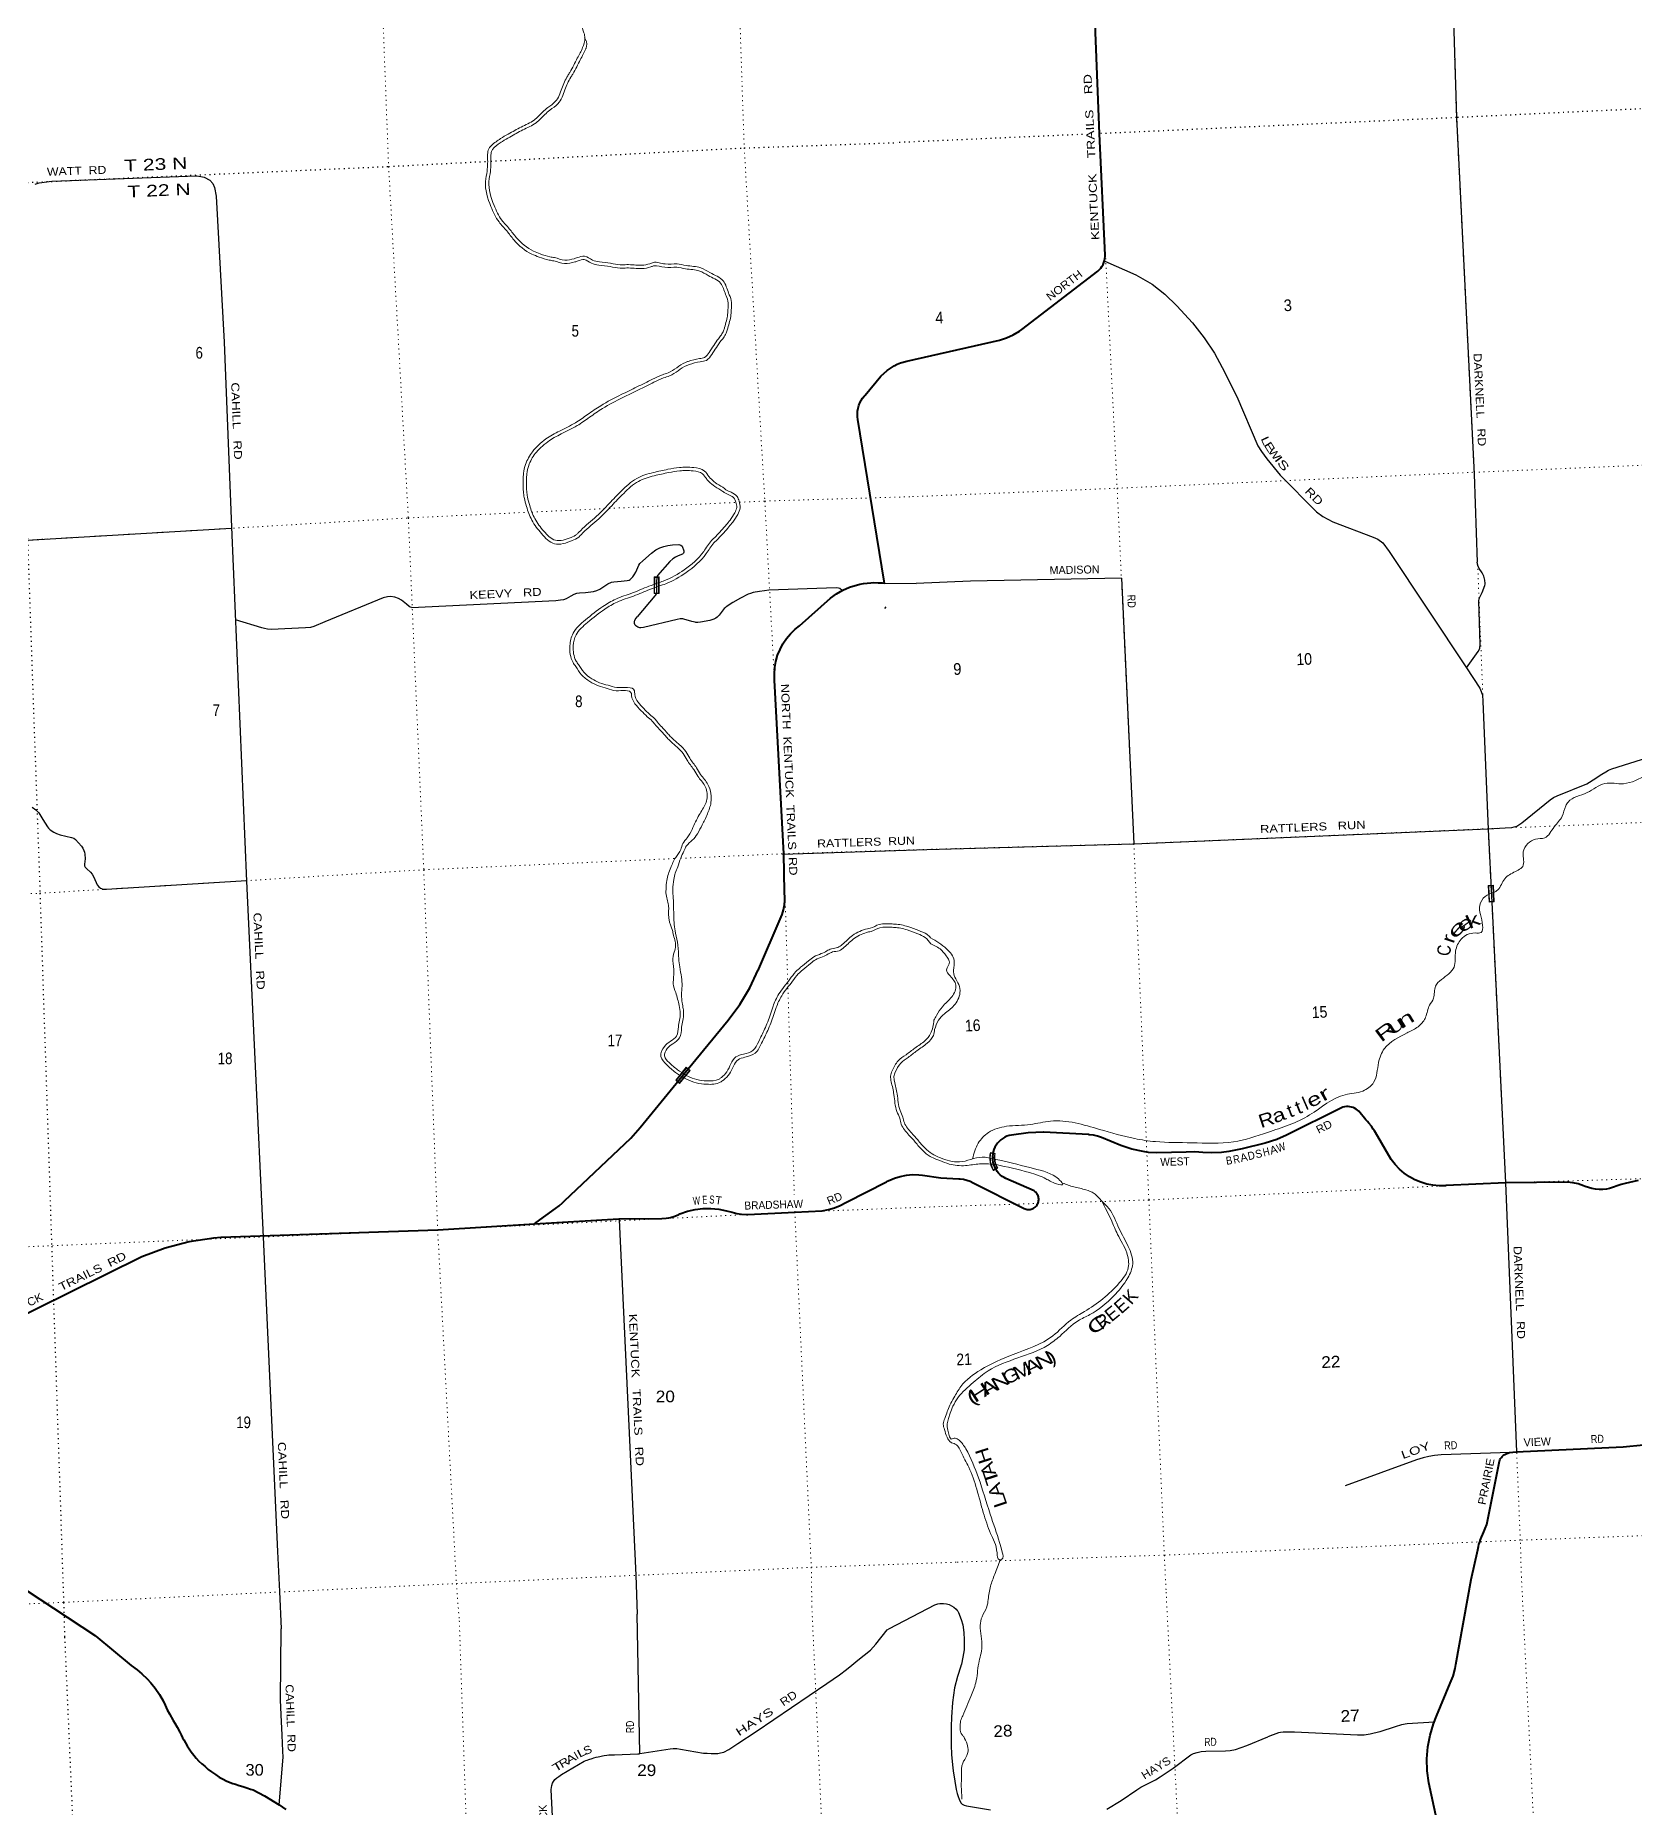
# Model space of a CAD drawing. Header units: feet. Extents: x 745759 to 1002271, y -170898 to 32007.
# Drawn here: x 920154 to 944145, y -29678 to -3100 of the extents above; entities that cross this region are included whole.
import ezdxf
from ezdxf.enums import TextEntityAlignment as Align

# ---------------------------------------------------------------- set-up
doc = ezdxf.new("R2010")
doc.units = ezdxf.units.FT
doc.header["$LTSCALE"] = 48
doc.linetypes.add('DOTTED', pattern=[1.5, 0.3, -1.2])
for name, color, linetype, lineweight in [('26', 7, 'Continuous', 40), ('29', 7, 'Continuous', 25), ('31', 7, 'Continuous', 13), ('39', 7, 'Continuous', 13), ('6', 7, 'DOTTED', 25), ('61', 7, 'Continuous', 13), ('7', 7, 'DOTTED', 13)]:
    doc.layers.add(name, color=color, linetype=linetype, lineweight=lineweight)
for name, color, linetype in [('27', 7, 'Continuous'), ('30', 7, 'Continuous'), ('41', 7, 'Continuous')]:
    doc.layers.add(name, color=color, linetype=linetype)

msp = doc.modelspace()

# ---------------------------------------------------------------- linework, layer by layer
at = {"layer": '26'}
msp.add_line((923808.96, -29636.17), (923908.87, -29706.64), dxfattribs=at)
for points in [[(933228.91, -7983.89), (934617.99, -7671.6), (934721.68, -7637.37), (934821.21, -7592.5), (934915.52, -7537.47), (934952.35, -7512.16), (936090.56, -6635.33), (936114.24, -6614), (936135.57, -6590.32), (936154.3, -6564.54), (936170.23, -6536.95), (936183.19, -6507.84), (936193.04, -6477.53), (936199.67, -6446.36), (936203, -6414.67), (936203.37, -6393.52), (936116.66, -4574.09), (935906.32, 759.62)], [(929946.22, -18600.91), (930547.51, -17867.72), (930723.47, -17633.32), (930873.97, -17381.81), (930997.35, -17115.94), (931004.89, -17096.99), (931328.11, -16352.2), (931356.34, -16284.35), (931377.33, -16213.92), (931390.84, -16141.69), (931396.73, -16068.44), (931394.92, -15994.97), (931394.31, -15987.52), (931393.11, -15945.22), (931380.97, -15373.1), (931243.38, -12772.35), (931239.94, -12677.29), (931246.46, -12582.4), (931262.87, -12488.7), (931288.98, -12397.24), (931324.5, -12309), (931369.05, -12224.96), (931422.15, -12146.04), (931483.2, -12073.1), (931551.54, -12006.94), (931618.57, -11953.87), (932082.05, -11541.76), (932171.07, -11476.96), (932266.37, -11421.82), (932366.91, -11376.94), (932414.78, -11359.89), (932471.6, -11342.82), (932523.54, -11329.37), (932579.27, -11319.83), (932688.77, -11308.22), (932733.95, -11305.98), (932798.87, -11308.12), (932838.54, -11310.91), (932864.22, -11312.4), (932889.93, -11313.9), (932885.18, -11284.48), (932493.52, -8861.44), (932487.2, -8819.5), (932485.29, -8777.14), (932487.83, -8734.81), (932494.77, -8692.97), (932506.05, -8652.09), (932521.54, -8612.61), (932541.08, -8574.97), (932564.44, -8539.57), (932591.37, -8506.81), (932600.01, -8497.65), (932835.45, -8208.84), (932930.71, -8124.39), (933039.43, -8054.32), (933082.62, -8031.68), (933134.04, -8011.1), (933228.91, -7983.89)], [(927643.06, -20925.28), (927668.96, -20906.12), (927955.81, -20693.86), (928011.84, -20653.99), (928063.4, -20608.48), (928091.48, -20579.19), (929085.66, -19640.21), (929226.06, -19479.05), (929946.22, -18600.91)], [(944199.03, -20273.76), (944003.55, -20318.42), (943945.14, -20334.81), (943769.31, -20391.99), (943721.41, -20402.69), (943666.78, -20409.31), (943611.75, -20410.19), (943556.93, -20405.32), (943502.92, -20394.74), (943404.52, -20363.72), (943377.57, -20352.41), (943299.74, -20326.07), (943219.58, -20308.02), (943137.97, -20298.44), (942208.83, -20308.88), (941318.38, -20350.86), (941307.48, -20351.73), (941213.07, -20353.78), (941118.97, -20345.94), (941026.2, -20328.32), (940935.79, -20301.09), (940848.71, -20264.56), (940765.94, -20219.13), (940688.36, -20165.3), (940616.83, -20103.65), (940552.15, -20034.86), (940495, -19959.69), (940255.89, -19555.25), (940240.92, -19529.93), (940225.08, -19505.25), (940195.74, -19459.52), (940157.55, -19411.81), (940137.08, -19387.12), (940115.42, -19361.81), (940007.79, -19236.03), (940006.54, -19234.79), (939987.44, -19217.87), (939966.68, -19203.04), (939944.48, -19190.46), (939921.08, -19180.27), (939896.75, -19172.58), (939871.75, -19167.48), (939846.35, -19165.02), (939820.84, -19165.22), (939795.48, -19168.1), (939770.56, -19173.6), (939746.36, -19181.69), (938924.96, -19592.41), (938776.08, -19657.34), (938604.95, -19712.47), (938258.7, -19800.84), (938060.12, -19839.78), (937949.05, -19853.37), (937798.93, -19857.93), (937667.44, -19852.33), (937548.52, -19845.18), (937418.98, -19850.43), (936976.5, -19861.32), (936852.24, -19852.6), (936771.56, -19839.85), (936604.73, -19803.52), (936438.4, -19748.81), (936145.14, -19629.74), (936086.36, -19609.04), (936025.74, -19594.6), (935963.95, -19586.57), (935951.92, -19585.77), (935281.3, -19551.39), (935275.34, -19551.32), (935047.29, -19561.22), (934798.59, -19591.5), (934763.51, -19599.17), (934729.42, -19610.46), (934696.7, -19625.26), (934665.7, -19643.39), (934636.77, -19664.66), (934610.23, -19688.85), (934586.35, -19715.67), (934565.41, -19744.85), (934547.64, -19776.05), (934533.22, -19808.94), (934522.32, -19843.16), (934512.82, -19912.14), (934514.64, -19967.74), (934518.28, -19999.65), (934528.3, -20038.84), (934541.05, -20070.74), (934558.94, -20105.04)], [(927643.06, -20925.28), (928906.39, -20848.61), (929552.19, -20844.86), (929617.79, -20839.39), (929682.47, -20827.09), (929745.5, -20808.09), (929806.2, -20782.61), (929822.33, -20774.54), (929934.91, -20736.01), (930050.9, -20709.45), (930169.02, -20695.17), (930288, -20693.31), (930406.52, -20703.9), (930523.28, -20726.82), (930604.8, -20750.57), (930675.26, -20768.71), (930747.23, -20779.38), (930819.92, -20782.47), (930843.33, -20781.84), (931545.99, -20748.4), (931956.79, -20726.96), (932050.04, -20710.71), (932141.08, -20684.79), (932228.92, -20649.51), (932312.58, -20605.23), (932321.85, -20599.61), (932921.86, -20292.38), (932933.62, -20284.53), (932971.86, -20268.24), (933040.37, -20239.08), (933129.15, -20211.83), (933220.31, -20194.02), (933312.82, -20185.82), (933405.68, -20187.35), (933459.91, -20192.76), (933735.21, -20233.89)], [(933735.21, -20233.89), (934005.68, -20248.62), (934025.4, -20249.59), (934077.03, -20255.9), (934127.71, -20267.56), (934176.9, -20284.47), (934224.05, -20306.42), (934977.51, -20688.07), (934986.61, -20693.02), (935001.13, -20699.35), (935016.22, -20704.14), (935031.74, -20707.32), (935047.5, -20708.86), (935063.33, -20708.74), (935079.07, -20706.97), (935094.53, -20703.57), (935109.56, -20698.57), (935123.98, -20692.02), (935137.63, -20684), (935150.38, -20674.6), (935162.07, -20663.92), (935172.58, -20652.08), (935181.79, -20639.2), (935189.61, -20625.43), (935195.95, -20610.91), (935200.73, -20595.82), (935203.91, -20580.3), (935205.45, -20564.54), (935205.34, -20548.71), (935203.57, -20532.97), (935200.16, -20517.51), (935195.16, -20502.48), (935188.61, -20488.06), (935180.6, -20474.41), (935171.2, -20461.66), (935160.52, -20449.97), (935148.67, -20439.46), (935135.79, -20430.25), (934711.78, -20242.15), (934688.64, -20230.51), (934658.14, -20211.56), (934629.79, -20189.52), (934603.9, -20164.64), (934580.74, -20137.19), (934576.41, -20130.8), (934558.94, -20105.04)], [(917643.34, -24013.42), (917643.09, -24010.93), (918140.44, -23299.34), (918241.73, -23199.88), (918352.86, -23111.54), (918472.62, -23035.31), (918526.75, -23006.31), (921751.25, -21414.16), (922100.16, -21283.49), (922460.82, -21190), (922829.28, -21134.73), (922936.12, -21126), (926189.17, -21013.52), (927643.06, -20925.28)], [(921060.23, -27108.05), (919802.92, -26276.24), (919525.16, -26082.19), (919189.05, -25797.68), (918884.52, -25479.6), (917833.14, -24251.3), (917816.42, -24225.65), (917721.55, -24098.24), (917643.34, -24013.42)], [(941691.02, -26257.47), (941791.25, -25812.18), (941802.53, -25762.18), (941808.86, -25734.08), (941826.32, -25682.52), (941829.68, -25674.86), (941840.53, -25650.1), (941850.55, -25624.86), (941868.79, -25578.89), (941884.14, -25544.3), (941895.22, -25519.35), (941904.37, -25494.3), (941925.98, -25435.15), (941945.59, -25359.04), (942112.42, -24509.24), (942125.37, -24462.3), (942135.12, -24444.59), (942146.66, -24428), (942159.88, -24412.7), (942174.62, -24398.87), (942190.73, -24386.66), (942208.02, -24376.2), (942226.32, -24367.6), (942245.41, -24360.96), (942265.09, -24356.36), (942269.92, -24355.56), (942366.67, -24344.45), (943973.54, -24269.69), (944280.19, -24239.91)], [(941380.06, -30787.7), (941056.85, -29307.34), (941034.04, -29128.96), (941029.99, -28949.18), (941044.76, -28769.96), (941078.18, -28593.26), (941129.89, -28421.03), (941175.17, -28307.54), (941380.34, -27812.22), (941421.85, -27705.52), (941451.99, -27595.07), (941463.56, -27533.3), (941691.02, -26257.47)], [(921060.23, -27108.05), (921589.16, -27545.39), (921680.54, -27613.85), (921750.33, -27671.74), (921829.31, -27746.17), (921884.41, -27806.81), (921948.69, -27886.76), (922013.89, -27981.4), (922068.54, -28077.43), (922100.68, -28141.75), (922130.98, -28210.66), (922166.8, -28274.07), (922220.98, -28371.47), (922246.24, -28415.11), (922278.38, -28473.92), (922318.79, -28548.35), (922339.91, -28586.94), (922362.87, -28630.13), (922381.23, -28662.29), (922404.19, -28710.08), (922429.9, -28751.43), (922460.67, -28798.75), (922490.98, -28842.86), (922529.55, -28891.56), (922568.12, -28937.5), (922606.69, -28981.61), (922651.69, -29021.12), (922693.93, -29059.72), (922745.36, -29105.66), (922796.78, -29142.42), (922854.18, -29184.23), (922909.28, -29220.07), (922971.73, -29251.31), (923017.65, -29275.2), (923075.5, -29301.85), (923115, -29316.11), (923157.7, -29328.97), (923208.67, -29345.51), (923265.61, -29363.89), (923324.38, -29383.65), (923380.86, -29401.56), (923420.8, -29414.89), (923589.32, -29502.64), (923808.96, -29636.17)]]:
    msp.add_lwpolyline(points, dxfattribs=at)
at = {"layer": '29'}
for p, q in [((940463.64, -10839.98), (941622.6, -12583.58)), ((929672.8, -10992.54), (929488.38, -11199.25)), ((932889.78, -11313.89), (933365.35, -11320.53)), ((936445.9, -11237.89), (936632.43, -15225.08)), ((925794.55, -11677.82), (927961.84, -11572.68)), ((929447.7, -11504.8), (929182.82, -11820.63)), ((932899.12, -11696.23), (932917.86, -11671.13)), ((931362.98, -15377.64), (933527.52, -15308.16)), ((933527.52, -15308.16), (936632.43, -15225.08)), ((921221.12, -15904.02), (923319.04, -15775.77)), ((929221.62, -28868.72), (929182.83, -26775.94)), ((938697.52, -28594.46), (938691.41, -28596.88))]:
    msp.add_line(p, q, dxfattribs=at)
for points in [[(941204.23, 4500.25), (941312.65, 991.22), (941312.03, 838.18), (941317.01, 702.18), (941472.23, -4332.7), (941737.54, -9680.05), (941783.77, -11001.39)], [(920148.55, -5331.4), (920208.57, -5309.28), (920398.07, -5284), (922571, -5208.16), (922637.33, -5214.47), (922687.86, -5227.11), (922773.13, -5271.36), (922814.19, -5318.75), (922842.61, -5378.79), (922868.25, -5511.26)], [(922868.25, -5511.26), (922986.43, -7699.01), (923095.01, -10473.58)], [(936196.61, -6487.69), (936660.39, -6692.03), (936905.97, -6832.44), (937098.93, -6981.63), (937278.73, -7157.13), (937511.16, -7411.62), (937686.57, -7635.39), (937844.45, -7867.95), (937958.47, -8078.56), (938177.74, -8517.33), (938493.49, -9254.47), (938546.12, -9342.22), (938629.44, -9451.92), (938826.78, -9693.25), (939370.57, -10246.1), (939467.06, -10316.3), (939616.15, -10395.28), (940221.34, -10623.45), (940291.52, -10654.16), (940370.44, -10711.2), (940463.64, -10839.98)], [(902208.73, -11291.29), (903928.28, -11228.94), (909289.47, -11014.05), (914634.27, -10860.08), (920036.44, -10670.25), (923095.61, -10491.42)], [(923095.01, -10473.58), (923321.51, -15782.61), (923568.98, -21121.29), (923784.84, -25840.02), (923813.75, -26435.85), (923841.64, -26995.43)], [(927961.84, -11572.68), (928033.31, -11567.56), (928082.28, -11558.07), (928123.33, -11543.86), (928189.66, -11504.35), (928235.45, -11482.24), (928278.1, -11466.43), (928314.41, -11460.12), (928404.43, -11456.95), (928527.6, -11438), (928574.97, -11425.36), (928622.35, -11403.24), (928742.37, -11327.4), (928797.63, -11302.12), (928833.96, -11292.64), (928941.34, -11283.16), (929032.94, -11276.84), (929062.93, -11268.94), (929077.15, -11257.88), (929115.05, -11219.96), (929135.58, -11189.94), (929159.27, -11150.44), (929206.64, -11043), (929224.01, -11022.46), (929266.65, -10979.8), (929396.14, -10862.89), (929459.31, -10817.07), (929519.32, -10783.89), (929582.48, -10763.35), (929639.33, -10749.13), (929713.55, -10739.65), (929806.72, -10736.49), (929836.73, -10742.81), (929857.26, -10758.61), (929879.37, -10828.13), (929880.94, -10851.82), (929877.78, -10864.46), (929860.42, -10878.69), (929797.25, -10903.96), (929754.61, -10926.08), (929718.29, -10951.36), (929672.8, -10992.54)], [(941622.6, -12583.58), (941798.99, -12341.25), (941825.31, -12292.99), (941829.69, -12231.56), (941807.77, -11577.79), (941813.25, -11548.17), (941818.73, -11533.91), (941856, -11454.93), (941899.86, -11349.63), (941905.34, -11329.88), (941905.34, -11317.81), (941899.86, -11270.65), (941882.32, -11209.22), (941860.39, -11160.95), (941812.15, -11095.14), (941806.66, -11084.16), (941794.61, -11051.26), (941783.77, -11001.39)], [(932258.17, -11423.29), (932222.05, -11396.91), (932203.09, -11389.01), (932168.35, -11384.27), (931157.69, -11422.19), (931092.16, -11427.73), (931015.57, -11437.99), (930920.03, -11456.95), (930881.34, -11468.8), (930845.02, -11482.23), (930731.32, -11542.27), (930617.62, -11605.47), (930518.93, -11670.25), (930503.14, -11682.89), (930488.13, -11697.11), (930412.33, -11795.06), (930383.91, -11825.87), (930361.79, -11842.46), (930330.22, -11857.47), (930273.36, -11874.06), (930131.23, -11899.34), (930090.97, -11904.09), (930061.05, -11904.39), (930051.49, -11902.51), (930004.12, -11892.24), (929951.21, -11877.22), (929899.11, -11859.85), (929865.94, -11851.94), (929853.31, -11851.16), (929825.67, -11851.16), (929780.66, -11858.26), (929278.49, -11981.5), (929239.02, -11987.03), (929219.28, -11986.24), (929205.85, -11981.5), (929190.06, -11975.18), (929175.06, -11966.49), (929160.06, -11954.64), (929152.15, -11943.58), (929142.69, -11919.88), (929141.11, -11907.24), (929142.68, -11886.7), (929146.64, -11873.28), (929152.95, -11860.64), (929182.82, -11820.63)], [(929488.38, -11199.25), (929480.15, -11211.6), (929477.07, -11220.86), (929471.93, -11306.26), (929472.95, -11441.04), (929471.93, -11462.65), (929464.73, -11479.11), (929447.7, -11504.8)], [(936445.9, -11237.89), (934180.48, -11283.58), (933365.35, -11320.53)], [(925794.55, -11677.82), (925778.26, -11673.41), (925760.9, -11663.93), (925719.84, -11629.17), (925647.19, -11572.29), (925602.98, -11547.01), (925546.13, -11524.89), (925482.96, -11515.41), (925435.58, -11518.57), (925369.26, -11537.53), (924497.57, -11894.61), (924333.33, -11964.12), (924281.22, -11978.35), (924203.84, -11986.24), (923692.19, -12008.36), (923636.92, -12005.21), (923591.12, -11995.73), (923553.23, -11986.24), (923155.28, -11863.01)], [(941622.6, -12583.58), (941823.11, -12889.72), (941845.04, -12940.18), (941862.58, -12997.22), (941867.03, -13086.01)], [(941867.03, -13086.01), (941947.8, -15011.75), (942001.44, -16100.21)], [(942203.8, -14986.94), (942302.22, -14978.29), (942339.49, -14971.71), (942376.77, -14958.54), (942410.75, -14939.9), (942455.71, -14908.08), (942876.71, -14565.84), (942930.42, -14528.55), (942984.15, -14502.22), (943429.27, -14322.32), (943468.73, -14300.38), (943525.75, -14263.09), (943652.92, -14177.53), (943714.32, -14142.43), (943754.88, -14120.49), (943802.03, -14100.74), (944343.62, -13929.62)], [(920106.05, -14675.42), (920159.75, -14713.34), (920203.96, -14760.74), (920267.13, -14861.86), (920333.45, -14969.3), (920349.25, -14991.42), (920376.1, -15015.12), (920428.2, -15048.3), (920472.43, -15070.42), (920526.11, -15089.38), (920693.51, -15127.3), (920729.83, -15141.52), (920753.52, -15162.06), (920845.11, -15260.02), (920864.07, -15290.04), (920879.86, -15323.22), (920889.34, -15351.66), (920895.64, -15380.1), (920900.4, -15451.2), (920895.64, -15487.54), (920889.34, -15530.2), (920892.48, -15553.9), (920900.4, -15574.44), (920924.07, -15598.14), (920980.92, -15651.86), (921004.62, -15678.72), (921031.45, -15724.54), (921081.99, -15838.3), (921105.69, -15868.32), (921132.52, -15888.86), (921170.44, -15903.08), (921221.12, -15904.02)], [(936632.43, -15225.08), (941947.16, -14997.66), (942203.8, -14986.94)], [(942001.44, -16100.21), (942208.83, -20308.88), (942374.18, -24340.93)], [(928910.87, -20864.61), (929160.07, -26193.16), (929182.83, -26775.94)], [(942279.11, -24353.8), (941244.24, -24389.98), (941145.56, -24398.75), (941060.05, -24411.92), (940974.53, -24431.66), (940871.48, -24464.57), (939801.44, -24855.08)], [(929221.62, -28868.72), (929676.96, -28797.24), (929720.19, -28792.01), (929778.15, -28793.91), (929833.26, -28802.47), (930177.24, -28863.32), (930234.25, -28864.27), (930294.12, -28869.03), (930348.28, -28868.07), (930391.99, -28865.22), (930431.9, -28858.57), (930481.31, -28847.16), (930557.8, -28808.65), (930691.78, -28718.32), (930968.29, -28538.62), (932025.88, -27816.97), (932218.95, -27685.9), (932320.38, -27606.54), (932401.16, -27541.59), (932491.89, -27469.99), (932681.85, -27319.78), (932760.04, -27226.77), (932934.14, -27014.18), (932965.49, -26992.41), (933646.76, -26635.75), (933690.65, -26622.45), (933723.1, -26617.19), (933775.63, -26615.64), (933824.17, -26623.33), (933861.06, -26633.67), (933897.94, -26651.38), (933930.4, -26670.57), (933968.02, -26704.55), (933984.4, -26724.34), (933991.09, -26734.51), (934002.75, -26753.95)], [(934002.75, -26753.95), (934044.18, -26857.86), (934065.44, -26940.27), (934082.71, -27053.27), (934089.35, -27160.94), (934088.02, -27312.48), (934068.09, -27422.81), (934045.51, -27526.5), (934037.08, -27553.73), (934035.76, -27558.22)], [(923808.96, -29636.17), (923870.6, -28924.54), (923867.06, -28832.36), (923855.38, -28590.83), (923839.81, -28286.96), (923832.02, -28064.9), (923841.64, -26995.43)], [(934035.76, -27558.22), (933986.11, -27714.07), (933944.07, -27882.3), (933911.93, -28104.95), (933896.17, -28321.11), (933889.99, -28462.74), (933889.99, -28741.67), (933897.41, -28880.21), (933912.86, -29035.45), (933923.99, -29126.37), (933947.47, -29280.38), (933969.73, -29409.02), (933983.33, -29467.16), (933996.79, -29513.36), (934010.18, -29550.48), (934038, -29606.16), (934059.15, -29629.02), (934085.4, -29641.22), (934122.19, -29649.99)], [(941137.82, -28399.5), (940731.08, -28423.08), (940650.56, -28438.75), (940552.13, -28467.85), (940323.97, -28543.94), (940176.33, -28579.75), (940090.21, -28590.94), (939988.43, -28593.18), (939044.46, -28548.42), (938874.45, -28548.42), (938835.31, -28550.66), (938802.87, -28557.37), (938640.69, -28617.77)], [(936229.31, -29700.99), (936444.05, -29571.18), (936677.81, -29412.3), (936739.32, -29374.23), (936958.54, -29262.33), (937026.77, -29219.83), (937222.49, -29087.76), (937486.44, -28886.34), (937530.08, -28866.22), (937580.39, -28850.53), (937644.16, -28839.36), (937714.61, -28832.62), (938009.88, -28828.15), (938079.24, -28821.45), (938157.52, -28805.77), (938327.52, -28747.58), (938640.69, -28617.77)], [(927978.87, -31127.09), (927893.89, -29408.59), (927894.36, -29376.73), (927899.59, -29347.26), (927910.99, -29314.93), (927926.67, -29287.36), (927946.15, -29259.31), (927974.65, -29232.21), (928005.06, -29212.72), (928047.82, -29184.67), (928388.71, -28982.4), (928410.32, -28972.66), (928430.75, -28965.53), (928456.41, -28956.97), (928507.25, -28941.28), (928530.53, -28934.15), (928567.58, -28924.64), (928598.94, -28916.56), (928624.12, -28910.38), (928663.56, -28903.73), (928685.89, -28898.97), (928725.8, -28891.84), (928755.25, -28888.04), (928840.3, -28885.18), (929189.5, -28871.4), (929213.25, -28870.45), (929221.62, -28868.72)], [(934122.19, -29649.99), (934484.52, -29714.42)]]:
    msp.add_lwpolyline(points, dxfattribs=at)
at = {"layer": '31'}
for p, q in [((929511.76, -11221.1), (929510.5, -11471.1)), ((929510.5, -11471.1), (929435.5, -11470.72)), ((942027.61, -15846.34), (942038.77, -16096.09)), ((942038.77, -16096.09), (941962.02, -16099.52))]:
    msp.add_line(p, q, dxfattribs=at)
for points in [[(929435.5, -11470.72), (929436.76, -11220.72), (929511.76, -11221.1)], [(941962.02, -16099.52), (941950.87, -15849.77), (942027.61, -15846.34)]]:
    msp.add_lwpolyline(points, dxfattribs=at)
for points in [[(929443.53, -11462.76), (929444.71, -11228.75), (929503.72, -11229.05), (929502.54, -11463.06)], [(941969.65, -16091.16), (941959.22, -15857.4), (942019.97, -15854.69), (942030.41, -16088.45)]]:
    msp.add_lwpolyline(points, close=True, dxfattribs=at)
at = {"layer": '39'}
for points in [[(928414.67, -3292.69), (928424.81, -3232.87), (928419.65, -3192.7), (928393.75, -3130.94)], [(933877.31, -23763.29), (933853.88, -23841.98), (933831.26, -23921.22), (933831.26, -23969.58), (933841.54, -24018.97), (933869.31, -24117.75), (933892.6, -24153.35)]]:
    msp.add_lwpolyline(points, dxfattribs=at)
for points in [[(919050.29, 5137.37), (919145.5, 5045.31), (919271.22, 4942), (919406.49, 4857.1), (919515.22, 4785.57), (919641.59, 4730.66), (919939.82, 4507.22), (920137.41, 4496.64), (920482.73, 4316.85), (920703.31, 4276.68), (920946.81, 4208.93), (921146, 4141.95), (921516.19, 3936.66), (921639.75, 3909.89), (921718.43, 3904.03), (921872.63, 3862), (922190.08, 3741.9), (922399.77, 3588.54), (922478.71, 3502.07), (922518.7, 3440.7), (922653.87, 3216.72), (922745.95, 3021.76), (922858.6, 2811.26), (923024.86, 2555.9), (923148.42, 2315.47), (923202.54, 2252.48), (923290.04, 2148.11), (923412.49, 2018.51), (923517.73, 1856.17), (923722.76, 1511.19), (923891.53, 1167.21), (923964.99, 989.88), (924045.47, 849.02), (924131.68, 647.85), (924199.35, 532.84), (924413.35, -51.9), (924509.34, -318.98), (924599.05, -431.54), (924641.59, -583.54), (924670.14, -667.4), (924709.89, -720.71), (924993.64, -930.44), (925165.96, -1115.09), (925254.6, -1259.74), (925328.19, -1370.56), (925458.63, -1497.92), (925525.22, -1574.66), (925562.85, -1624), (925691.16, -1747.39), (925815.1, -1858.81), (925898.12, -1947.18), (926084.29, -2123.37), (926220.53, -2242.51), (926572.39, -2440.26), (926747.84, -2522.01), (926890.93, -2594.25), (926927.82, -2621.78), (927073.1, -2704.38), (927252.96, -2800.12), (927321.7, -2810.28), (927430.16, -2801.19), (927683.17, -2777.97), (927735.42, -2774.49), (927831.12, -2741.57), (927877.1, -2730.2), (927961.08, -2709.7), (928161.71, -2756.48), (928289.05, -2845.63), (928331.79, -2933.12), (928383.76, -3062.69), (928398.11, -3142.91), (928363.82, -3282.96), (928283.77, -3442.43), (928230.34, -3546.72), (928171, -3655.22), (928140.18, -3704.46), (928052.93, -3894.37), (927953.85, -4092.67), (927839.62, -4182.55), (927762.99, -4249.2), (927635.53, -4369.69), (927443.19, -4473.85), (927246.88, -4580.14), (927132.03, -4647.87), (927064.89, -4694.1), (926947.66, -4820.34), (926938.04, -4907.29)], [(928414.67, -3292.69), (928411.04, -3300.34), (928328.36, -3465.05), (928274.53, -3570.12), (928214.16, -3680.5), (928184.27, -3728.26), (928098.02, -3915.99), (927993.57, -4125.04), (927871.51, -4221.08), (927796.58, -4286.25), (927665.11, -4410.53), (927467, -4517.82), (927271.49, -4623.67), (927158.94, -4690.05), (927097.78, -4732.16), (926995.54, -4842.26), (926987.95, -4910.88)], [(926938.04, -4907.29), (926930.39, -5135.27), (926906.6, -5291.15), (926987.65, -5665.81), (927108.97, -5898.24), (927225.49, -6032.04), (927331.96, -6166.12), (927601.74, -6380.28), (927709.67, -6423.61), (927861.96, -6469.73), (927930.75, -6481.91), (928092.94, -6521.71), (928247.26, -6497.22), (928295.15, -6481.77), (928387.23, -6463.06), (928495.44, -6516.47), (928606.99, -6545.59), (928776.7, -6567.03), (928924.35, -6591.11), (929024.93, -6588.29), (929250.63, -6596.07), (929386.85, -6572.09), (929428.7, -6556.8), (929596.4, -6578.3), (929775.55, -6577.31), (929907.05, -6599.82), (930119.41, -6634.18), (930248.13, -6701.12), (930432.6, -6816.89), (930507.78, -6984.1), (930516.45, -7006.03), (930547.63, -7111.98), (930545.77, -7188.63), (930538.39, -7283.58), (930493.56, -7478.34), (930476.88, -7529.2), (930444.44, -7592.6), (930401.73, -7648.22), (930260.62, -7855.76), (930194.22, -7928.17), (930116.22, -7946.49), (929946.31, -7989.55), (929904.47, -8004.84), (929645.15, -8161.27), (929559.39, -8189.88), (929412.3, -8256.49), (929178, -8371.91), (928943.7, -8487.33), (928634.32, -8653.24), (928438.75, -8785.71), (928255.03, -8909.79), (928016.93, -9033.38), (927812.92, -9151.98), (927700.82, -9245.83), (927610.96, -9343.09), (927507.62, -9533.45), (927477.18, -9667.34), (927471.81, -9762.23), (927470.12, -9844.92), (927474.86, -9941.54), (927487.48, -10031.89), (927521.47, -10165.99), (927601.76, -10371.35), (927746.31, -10570.88), (927941.91, -10724.63), (928206.31, -10676.9), (928305.47, -10623.73), (928340.71, -10588.47), (928578.25, -10374.19), (928799.54, -10154.32), (928979.49, -9967.86), (929199.89, -9788.33), (929439.07, -9703.01), (929653.18, -9656.69), (929821.53, -9629.79), (929914.07, -9627.2), (930020.85, -9630.25), (930163.09, -9676.65), (930219.45, -9747.64), (930256.86, -9788.92), (930347.59, -9864.98), (930464.41, -9938.3), (930487.05, -9955.81), (930566.64, -9993.89), (930640.66, -10048.25), (930662.2, -10098.04), (930674.59, -10180.34), (930644.68, -10261.8), (930575.22, -10368.57), (930520.77, -10436.61), (930362.72, -10614.4)], [(926987.95, -4910.88), (926980.26, -5139.9), (926957.42, -5289.58), (927035.09, -5648.65), (927150.56, -5869.86), (927263.94, -6000.06), (927367.55, -6130.53), (927627.12, -6336.59), (927726.26, -6376.39), (927873.61, -6421.01), (927941.08, -6432.96), (928095.06, -6470.75), (928235.6, -6448.45), (928282.46, -6433.33), (928394.03, -6410.66), (928513, -6469.38), (928616.48, -6496.39), (928783.86, -6517.54), (928927.7, -6541), (929025.09, -6538.27), (929247.12, -6545.92), (929373.84, -6523.61), (929422.98, -6505.66), (929599.45, -6528.28), (929779.66, -6527.29), (929915.26, -6550.5), (930135.34, -6586.11), (930272.99, -6657.69), (930472, -6782.58), (930553.85, -6964.65), (930563.78, -6989.75), (930597.81, -7105.37), (930595.72, -7191.18), (930587.95, -7291.17), (930541.78, -7491.77), (930523.17, -7548.5), (930486.87, -7619.44), (930442.27, -7677.53), (930299.93, -7886.88), (930220.66, -7973.32), (930128.08, -7995.07), (929961.07, -8037.39), (929926.16, -8050.15), (929666.23, -8206.95), (929577.66, -8236.49), (929433.67, -8301.7), (929200.1, -8416.76), (928966.57, -8531.8), (928660.22, -8696.08), (928466.76, -8827.13), (928280.62, -8952.84), (928041.03, -9077.21), (927841.74, -9193.06), (927735.37, -9282.11), (927651.92, -9372.43), (927554.85, -9551.25), (927526.86, -9674.34), (927521.78, -9764.15), (927520.15, -9844.2), (927524.69, -9936.85), (927536.62, -10022.26), (927569.17, -10150.69), (927646, -10347.19), (927782.7, -10535.89), (927955.14, -10671.43), (928189.65, -10629.1), (928275.33, -10583.16), (928306.26, -10552.21), (928543.86, -10337.87), (928763.93, -10119.22), (928945.59, -9930.98), (929174.98, -9744.13), (929425.33, -9654.83), (929643.94, -9607.53), (929816.87, -9579.9), (929914.08, -9577.18), (930029.49, -9580.48), (930192.9, -9633.78), (930257.59, -9715.27), (930291.61, -9752.8), (930377.08, -9824.46), (930493.06, -9897.25), (930513.43, -9913), (930592.45, -9950.81), (930681.17, -10015.97), (930710.67, -10084.16), (930725.94, -10185.56), (930689.67, -10284.33), (930615.79, -10397.89), (930559, -10468.86), (930398.55, -10649.35)], [(930362.72, -10614.4), (930296.03, -10676.74), (930179.83, -10839.24), (929885.65, -11115.58), (929592.26, -11277), (929508.48, -11307.33)], [(930398.55, -10649.35), (930333.81, -10709.87), (930217.64, -10872.32), (929915.28, -11156.34), (929612.9, -11322.71), (929507.37, -11360.54)], [(929508.48, -11307.33), (929355.09, -11362.26), (929110.28, -11461.85), (928859.2, -11553.56), (928669.04, -11663.71), (928405, -11866.64), (928219.42, -12067.36), (928172.29, -12252.11), (928219.64, -12502.75), (928259.62, -12564.11), (928347.7, -12688.63), (928473.42, -12791.93), (928600.02, -12854.9), (928732.03, -12895.54), (928865.82, -12928.07), (929094.56, -12972.05), (929097.37, -13000.19), (929242.71, -13227.92), (929333.84, -13318.08), (929408.14, -13382.52), (929447.78, -13431.8), (929512.25, -13504.57), (929605.73, -13606.76), (929655.61, -13661.8), (929777.48, -13771.26), (929872.92, -13871.39), (929930.02, -13968.55), (930030.67, -14110.86), (930091.91, -14211.94), (930196.59, -14354.14), (930231.94, -14536.57), (930164.25, -14705.77), (930114.28, -14789.82), (930056.83, -14894.23), (930005.7, -15008.54), (929932.73, -15133.55), (929866.73, -15220.06), (929835.03, -15309.64), (929759.88, -15428.66), (929685.7, -15581.91), (929624.66, -15773.1), (929614.39, -15908.44), (929619.3, -16011.1), (929643.99, -16101.12), (929654.49, -16187.5), (929661.85, -16376.77), (929677.29, -16424.71), (929714.79, -16540.57), (929721.85, -16576.65), (929759.1, -16755), (929737.58, -16848.33), (929717.08, -16977.91), (929734.05, -17150.78), (929726.43, -17237.67), (929726.42, -17260.11)], [(929507.37, -11360.54), (929372.98, -11408.96), (929128.28, -11508.5), (928880.47, -11599.02), (928696.92, -11705.34), (928438.83, -11903.7), (928264.74, -12092), (928223.48, -12253.72), (928266.93, -12483.75), (928300.99, -12536.01), (928384.64, -12654.27), (928500.77, -12749.69), (928618.63, -12808.31), (928745.3, -12847.31), (928876.45, -12879.2), (929140.61, -12929.99), (929145.94, -12983.35), (929281.85, -13196.31), (929367.84, -13281.38), (929444.29, -13347.69), (929485.99, -13399.53), (929549.41, -13471.12), (929642.7, -13573.1), (929690.93, -13626.32), (929812.33, -13735.36), (929913.1, -13841.07), (929972.06, -13941.4), (930072.52, -14083.44), (930133.51, -14184.11), (930243.53, -14333.57), (930288.86, -14469.42)], [(942029.69, -15953.37), (942075.83, -15931.42), (942183.16, -15767.26), (942334.95, -15651.48), (942475.05, -15544.29), (942476.35, -15439.38), (942474.19, -15346.73), (942542.98, -15220.61), (942658.78, -15154.86), (942796.75, -15134.47), (942938.23, -14968.75), (943059.99, -14811.99), (943111.26, -14654.4), (943146.97, -14598.34), (943432.44, -14456.32), (943698.1, -14321.25), (943979.96, -14322.55), (944324.32, -14191.97), (944597.65, -14048.49), (944755.73, -13938.47), (944859.31, -13824.88), (945020.6, -13696.57), (945134.5, -13544.2), (945312.66, -13477.63), (945604.23, -13381.71), (945882.23, -13207.77), (946247.85, -13102.43), (946466.27, -13080.41), (946621.94, -13095.51), (946885.75, -13053.28), (947000.42, -13096.46), (947053.11, -13059.79), (947080.98, -13008.11), (947165.15, -13044.61), (947251.79, -13091.08), (947478.99, -12996.07), (947936.65, -12922.85), (948059.13, -12782.19), (948259.57, -12718.64), (948414.04, -12796.3), (948627.42, -12841.04), (948937.91, -12673.69), (949162.37, -12607.03), (949325.82, -12571.38), (949369.61, -12694.4), (949473.86, -12774.34), (949637.19, -12869.75), (949795.83, -13039.98), (949848.35, -13072.72)], [(929872.67, -17697.73), (929857.66, -17606.89), (929848.27, -17488.23), (929854.68, -17359.05), (929846.85, -17224.21), (929820.34, -17069.75), (929806.87, -16949.19), (929792.41, -16741.87), (929755.71, -16563.61), (929730.26, -16304.3), (929726.64, -16104.85), (929718.92, -15974.04), (929717.04, -15907.58), (929733, -15759.98), (929752.4, -15662.69), (929792.08, -15570.87), (929834.65, -15438.65), (929881.98, -15332.51), (929920.11, -15256.86), (930008.25, -15169.73), (930086.04, -15072.81), (930156.77, -14939.8), (930196.91, -14864.1), (930234.69, -14776.36), (930288.25, -14605.54), (930288.86, -14469.42)], [(934212.22, -19950.43), (934299.42, -19714.63), (934453.23, -19554.4), (934724.8, -19461.4), (935079.82, -19433.17), (935383.52, -19383.07), (936117.79, -19506.98), (936645.33, -19644.31), (936955.4, -19690.7), (937501.69, -19708.22), (938129.08, -19693.82), (938639.99, -19551.63), (939270.36, -19291.11), (939804.14, -18986.58), (940067.4, -18932.27), (940230.6, -18801.86), (940303.82, -18506.16), (940390.99, -18296.53), (940732.55, -18059.21), (940762.04, -18043.76), (940915.01, -17954.14), (941009.82, -17824.81), (941070.05, -17642.62), (941127.87, -17541.2), (941157.97, -17360.38), (941248.02, -17259.5), (941436.9, -17073.48), (941460.34, -16834.48), (941544.76, -16653.21), (941751.97, -16561.12), (941842.18, -16552.99), (941865.68, -16449.09), (941823.67, -16142.5), (941902.41, -16013.91), (942029.69, -15953.37)], [(929881.64, -18736.33), (929920.27, -18754.08), (930066.76, -18808.43), (930224.4, -18830.21), (930428.91, -18800.28), (930478.29, -18766.65), (930566.31, -18675.49), (930697.18, -18462.18), (930796.8, -18425.12), (930952.05, -18362.31), (931048.54, -18214.48), (931139.8, -18024.46), (931228.03, -17798.24), (931266.98, -17680.24), (931350.54, -17502.53), (931511.53, -17286.36), (931598.98, -17175.06), (931665.73, -17114.74), (931783.81, -17018.7), (931856.76, -16964.25), (931964.13, -16916.89), (932047.54, -16876.25), (932113.13, -16846.19), (932211.24, -16827.32), (932288.28, -16774.76), (932441.54, -16641.46), (932652.27, -16546.86), (932692.28, -16537.67), (932823.62, -16483.59), (933008.63, -16476.39), (933040.88, -16477.5), (933231.17, -16514.49), (933389.84, -16572.53), (933504.23, -16630.86), (933588.08, -16723.23)], [(929914.52, -18696.64), (929939.9, -18708.03), (930079.02, -18759.65), (930224.2, -18779.71), (930410.28, -18752.47), (930445.89, -18728.22), (930526.55, -18644.69), (930663.58, -18421.33), (930778.7, -18378.5), (930918.75, -18321.84), (931004.88, -18189.89), (931093.91, -18004.52), (931180.97, -17781.31), (931220.45, -17661.7), (931307.43, -17476.7), (931471.81, -17255.98), (931562.3, -17140.82), (931633.17, -17076.77), (931753.07, -16979.25), (931831.39, -16920.79), (931943.08, -16871.53), (932026.17, -16831.04), (932097.77, -16798.23), (932191.62, -16780.18), (932257.68, -16735.11), (932414.31, -16598.88), (932636.28, -16499.23), (932677.06, -16489.86), (932812.8, -16433.97), (933008.52, -16426.36), (933046.55, -16427.67), (933244.61, -16466.17), (933406.56, -16525.4), (933527.88, -16581.47), (933584.34, -16633.39)], [(933584.34, -16633.39), (933823.79, -16800.47), (933938.33, -16974.72), (933926.79, -17120.42), (933945.47, -17222.41), (934008.99, -17336.47), (934024.48, -17456.74), (933934.58, -17650.36), (933791.19, -17773.83), (933702.96, -17870.59), (933642.75, -18008.42)], [(933588.08, -16723.23), (933741.88, -16814.28), (933842.19, -16940.78), (933866.83, -16996.12), (933823.88, -17115.02), (933876.27, -17205.39), (933962.97, -17342.59), (933900.47, -17518.83), (933760.27, -17668.37), (933671.57, -17799.43), (933634.24, -17869.79)], [(929726.42, -17260.11), (929722.79, -17322.43), (929760.8, -17456.42), (929810.58, -17650.54), (929828.07, -17770.99), (929799.39, -17967.32), (929773.14, -18107.14), (929682.72, -18184.26), (929590.33, -18263.44), (929538.22, -18414.07), (929624.28, -18538.64), (929756.32, -18651.85), (929881.64, -18736.33)], [(929872.32, -17695.88), (929878.6, -17771.01), (929848.72, -17975.55), (929819.02, -18133.72), (929715.21, -18222.26), (929633.15, -18292.59), (929593.75, -18406.48), (929661.74, -18504.89), (929786.93, -18612.23), (929914.52, -18696.64)], [(933634.24, -17869.79), (933583.16, -18070.81), (933497.61, -18178.03), (933349.69, -18286.99), (933215.63, -18387.51), (933097.44, -18479.51), (933007.05, -18629.19), (932983.11, -18708.48), (932993.55, -18792.84), (933033.21, -18985.24), (933078.6, -19237.94), (933119.73, -19339.59), (933144.41, -19429.6), (933259.72, -19591.65), (933353.32, -19697.88), (933465.64, -19825.74), (933578.9, -19915.29), (933664.65, -19953.45), (933721.66, -19975.44)], [(933642.75, -18008.42), (933625.29, -18098.17), (933532.58, -18214.37), (933379.52, -18327.12), (933245.99, -18427.24), (933135.46, -18513.28), (933053.1, -18649.66), (933034.03, -18712.82), (933042.93, -18784.71), (933082.31, -18975.77), (933126.9, -19223.99), (933167.18, -19323.55), (933190.29, -19407.83), (933298.95, -19560.54), (933390.86, -19664.85), (933500.21, -19789.33), (933606.79, -19873.6), (933719.67, -19930.13)], [(933719.67, -19930.13), (934018.2, -19995.59), (934355.15, -19923.81), (934549.59, -19957.07)], [(934566.35, -20036.05), (934452.7, -20024.26), (934319.42, -20024.24), (934107.21, -20050.01), (933860.6, -20026.94), (933721.66, -19975.44)], [(934549.59, -19957.07), (934560.04, -19958.86), (935072.79, -20080.73), (935461.54, -20220.34), (935541.23, -20291.32), (935569.07, -20328.37), (935472.2, -20322.69), (935311.79, -20247.31), (935066.1, -20155.64), (934566.35, -20036.05)], [(935565.22, -20312.51), (935731.96, -20369.35), (935913.1, -20413.55), (936036.35, -20468.43), (936152.37, -20586.16)], [(936152.37, -20586.16), (936296.01, -20869.98), (936388.08, -21081.54), (936525.33, -21357.59), (936549.47, -21580.31), (936414.9, -21810.24), (935892.77, -22239.25), (935689.21, -22367.46), (935418.05, -22603.6), (934822.74, -22882.7), (934336, -23114.52), (934039.18, -23361.9), (933934.13, -23532.02), (933871.42, -23642.06)], [(936152.37, -20586.16), (936257.8, -20692.26), (936410.11, -20989.81), (936549.19, -21261.74), (936615.41, -21524.89), (936542.3, -21733.87), (936327.19, -22007.79), (935973.39, -22285.99), (935796.32, -22376.71), (935521.05, -22611.02), (935337.94, -22746.37), (934447.39, -23129.62), (934223.73, -23303.11), (933994.48, -23531.29), (933919.76, -23659.7), (933877.31, -23763.29)], [(933871.42, -23642.06), (933796.8, -23840.95), (933774.18, -23927.39), (933791.2, -24009.25), (933830.65, -24123.04), (933860.05, -24175.37), (933899.63, -24207.66)], [(933899.63, -24207.66), (933970, -24238.12), (934041.37, -24347.79), (934156.17, -24572.43), (934374.12, -25254.13), (934484.79, -25565.66), (934580.4, -25855.7), (934619.36, -25960.79), (934651.32, -25955.31), (934658.47, -25846.1), (934617.69, -25700.76), (934477.84, -25277.64), (934302.31, -24733.14), (934111.6, -24298.22), (934011.2, -24169.71), (933951.49, -24140.16), (933892.6, -24153.35)], [(934624.5, -25966.1), (934546.61, -26177.83), (934482.37, -26360.2), (934447.7, -26558.13)], [(934067.71, -28300.47), (934186.62, -28011.85), (934261.14, -27808.72), (934305.04, -27514.42), (934353.31, -27268.27), (934329.52, -26947.09), (934355.32, -26816.88), (934426.58, -26670.32), (934447.7, -26558.13)], [(934067.71, -28300.47), (934034.23, -28379.88), (934026.94, -28473.49), (934039.09, -28558.59), (934047.6, -28573.18), (934062.18, -28593.85), (934067.04, -28599.93), (934080.04, -28613.75)], [(934095.12, -28959.66), (934146.46, -28833.81), (934131.11, -28725.77), (934080.04, -28613.75)], [(934095.12, -28959.66), (934065.83, -29010.83), (934046.39, -29190.76), (934046.39, -29429.03), (934048.82, -29463.07), (934054.1, -29550.13)]]:
    msp.add_spline(points, degree=3, dxfattribs=at)
at = {"layer": '6'}
msp.add_line((935861.75, -4585.29), (933091.35, -4707.06), dxfattribs=at)
for points in [[(919448.05, 4825.76), (919621.8, 15.4), (919816.68, -5314.67), (920036.44, -10670.25), (920222.3, -15966.3), (920398.05, -21260.63), (920577.12, -26601.22), (920591.86, -27122.88)], [(964169.71, -3382.97), (962762.55, -3431.61), (957417.04, -3628.19), (952178.99, -3842.06), (946825.25, -4079.33), (941472.23, -4332.7), (936116.66, -4574.09), (936090.64, -4575.23)], [(926986.56, -4985.74), (930787.96, -4787.19), (933091.35, -4707.06)], [(902522.87, -6026.81), (903833.51, -5950.48), (909154.35, -5732.69), (914462.22, -5483.01), (919816.68, -5314.67), (925452.73, -5065.86), (926936.43, -4988.36)], [(920591.86, -27122.88), (920802.08, -31941.7), (920974.3, -37216.82), (921215.98, -42549.2), (921438.62, -47942.4), (921672.33, -53278.96), (921920.16, -58617.29), (922103.55, -63954.71), (922281.45, -69322.48)]]:
    msp.add_lwpolyline(points, dxfattribs=at)
at = {"layer": '61'}
for p, q in [((929759.97, -18769.78), (929918.62, -18576.57)), ((929918.62, -18576.57), (929976.59, -18624.17)), ((934481.39, -19852.13), (934554.3, -19868.05)), ((934486.78, -19861.49), (934545.36, -19874.28)), ((934589.4, -20087.86), (934525, -20126.3)), ((934579.2, -20084.62), (934527.81, -20115.3))]:
    msp.add_line(p, q, dxfattribs=at)
msp.add_lwpolyline([(929771.23, -18768.67), (929919.72, -18587.83), (929965.32, -18625.27), (929816.82, -18806.11)], close=True, dxfattribs=at)
msp.add_lwpolyline([(929976.59, -18624.17), (929817.93, -18817.38), (929759.97, -18769.78)], dxfattribs=at)
for centre, radius, start, end in [((934843.63, -19934.03), 372.15, 167.2371, 211.14131), ((934843.63, -19934.03), 364.15, 168.51005, 209.85447), ((934844.6, -19934.03), 305.15, 168.70866, 209.57241), ((934844.6, -19934.03), 297.15, 167.13545, 211.14083)]:
    msp.add_arc(centre, radius, start, end, dxfattribs=at)
at = {"layer": '7'}
for p, q in [((927603.16, -10248.99), (928686.82, -10197.76)), ((928762.03, -10194.21), (930665, -10104.25))]:
    msp.add_line(p, q, dxfattribs=at)
for points in [[(929932.18, 19145.23), (929981.63, 16413.42), (930260.22, 11184.46), (930407.67, 5822.82), (930607.45, 533.2), (930787.96, -4787.19), (931096.65, -10083.84), (931380.97, -15373.1), (931538.89, -20487.85)], [(935232.05, 19364.16), (935358.88, 16647.61), (935542.13, 11379.2), (935692.13, 6089.12), (935906.32, 759.62), (936116.66, -4574.09), (936382.62, -9891.16), (936633.23, -15225.06), (936858, -20566.18), (937090.18, -25892.86), (937117.14, -26446.12)], [(942001.44, -16100.21), (941947.16, -14997.66), (941736.27, -9651.88), (941472.23, -4332.7), (941313.24, 916.87), (941157.16, 6268.95), (940939.79, 11624.52), (940745.98, 16447.6)], [(925310.7, -1332.55), (925452.73, -5065.86), (925748.61, -10336.66), (925980.23, -15613.29), (926189.17, -21013.52), (926469.92, -26319.01), (926513.67, -26878.58)], [(933313.03, -10017.79), (936382.62, -9891.16), (941736.27, -9651.88), (947056.5, -9430.24), (952429.86, -9226.35), (957653.76, -9011.11), (963064.28, -8827.71), (964405.09, -8752.19)], [(930717.43, -10101.77), (931096.65, -10083.84), (933313.03, -10017.79)], [(902219.36, -11290.01), (903928.28, -11228.94), (909289.47, -11014.05), (914634.27, -10860.08), (920036.44, -10670.25), (925748.61, -10336.66), (927548.42, -10251.57)], [(952681.56, -14546.47), (952655.74, -14547.26), (947267.75, -14784.07), (941947.16, -14997.66), (936633.23, -15225.06), (933527.52, -15308.16)], [(929833.37, -15441.93), (931380.97, -15373.1), (933527.52, -15308.16)], [(902433.01, -16626.93), (904423.85, -16541.21), (909509.4, -16375.67), (914834.73, -16173.87), (920222.3, -15966.3), (925980.23, -15613.29), (929750.86, -15445.59)], [(942447.45, -26225.61), (942430.4, -25668.29), (942208.83, -20308.88), (942001.48, -16100.19)], [(933750.4, -20664.43), (936858, -20566.18), (942208.83, -20308.88), (947503.66, -20148.89), (951480.58, -19977.1)], [(914076.98, -21517.53), (915085.14, -21474.17), (922710.07, -21155.31), (926189.17, -21013.52), (931546.93, -20748.33), (933750.4, -20664.43)], [(931546.5, -20734.53), (931546.93, -20748.33), (931794.05, -26074.92), (931802.85, -26671.32)], [(965086.39, -24746.94), (963707.29, -24781.93), (958372.37, -24990.12), (953087.11, -25228.32), (947717.57, -25472.36), (942430.4, -25668.29), (937090.18, -25892.86), (933974.48, -25997.94)], [(902864.81, -27352.36), (904440.08, -27277.64), (909805.3, -27062.63), (915310.48, -26813.47), (920577.12, -26601.22), (926469.92, -26319.01), (931794.05, -26074.92), (933974.48, -25997.94)], [(944053.66, -68443.57), (943978.85, -63102.28), (943769.31, -57761.6), (943528.74, -52444.61), (943331.47, -47067.06), (943125.25, -41712.11), (942882.38, -36389.18), (942683.43, -30977.46), (942447.45, -26225.61)], [(937117.14, -26446.12), (937356.92, -31218.01), (937489.36, -34902)], [(933218.83, -68871.17), (933093.58, -63520.64), (932996.69, -58179.7), (932829.14, -52827.89), (932621.63, -47492.89), (932442.05, -42143.3), (932239.75, -36761.85), (932018.12, -31425.09), (931802.85, -26671.32)], [(926513.67, -26878.58), (926674.75, -31613.36), (926674.75, -31622.36), (926858.47, -36977.93), (927083.7, -42326.37), (927262.2, -47692.46), (927270.37, -47924.51)]]:
    msp.add_lwpolyline(points, dxfattribs=at)

# ---------------------------------------------------------------- texts
at = {"layer": '27'}
for s, rotation, width, p in [('KENTUCK    TRAILS    RD', 92.729, 1.3, (936115.19, -6167.05)), ('NORTH', 37.609, 1.1, (935377.09, -7086.29)), ('NORTH  KENTUCK  TRAILS  RD', 272.577, 1.2, (931337.27, -12827.05)), ('RD', 26.566, 1.05, (939404.22, -19575.26)), ('WEST', 1.41, 0.95, (937030.99, -20055.04)), ('B', 8.741, 0.9, (938023.7, -20039.61)), ('R', 11.152, 0.85, (938136.35, -20021.68)), ('D', 13.152, 0.9, (938356.95, -19970.08)), ('S', 13.152, 0.95, (938469.31, -19942.33)), ('H', 14.146, 0.85, (938584.66, -19914.58)), ('A', 15.887, 1.05, (938691.18, -19886.13)), ('W', 19.878, 0.85, (938800.72, -19852.02)), ('BRADSHAW', 1.834, 0.95, (930791.77, -20710.66)), ('TRAILS  RD', 26.279, 1.25, (920542.07, -21933.64)), ('NORTH  KENTUCK', 26.279, 1.1, (918875.65, -22754.51)), ('RD', 2.664, 0.85, (943490.37, -24213.54)), ('PRAIRIE', 78.893, 1.1, (941909.52, -25146.29))]:
    msp.add_text(s, height=120, rotation=rotation, dxfattribs=dict(at, width=width)).set_placement(p)
for s, rotation, p in [('A', 13.152, (938243.9, -19997.19)), ('RD', 22.401, (932059, -20642.62)), ('VIEW', 2.664, (942483.43, -24262.41))]:
    msp.add_text(s, height=120, rotation=rotation, dxfattribs=at).set_placement(p)
for s, rotation, width, p in [('W', 5.731, 0.65, (930078.02, -20636.31)), ('E', 1.465, 0.7, (930197.38, -20622.88)), ('S', 356.199, 0.75, (930299.96, -20619.54))]:
    msp.add_text(s, height=120, rotation=rotation, dxfattribs=dict(at, width=width)).set_placement(p, align=Align.CENTER)
msp.add_text('T', height=120, rotation=352.668, dxfattribs=at).set_placement((930396.48, -20629.75), align=Align.CENTER)
at = {"layer": '30'}
for s, rotation, width, p in [('WATT  RD', 1.999, 1.15, (920329.33, -5205.82)), ('DARKNELL   RD', 272.84, 1.15, (941727.87, -7870.69)), ('CAHILL   RD', 272.241, 1.25, (923090.26, -8306.3)), ('RD', 314.527, 1.3, (939188.79, -9947.21)), ('KEEVY   RD', 2.777, 1.2, (926669.81, -11555.27)), ('RD', 272.69, 0.85, (936533.7, -11490.58)), ('RATTLERS   RUN', 2.45, 1.2, (938529.11, -15063.85)), ('RATTLERS  RUN', 1.839, 1.15, (931883.2, -15280.9)), ('CAHILL   RD', 272.654, 1.25, (923423.64, -16258.08)), ('DARKNELL   RD', 272.348, 1.15, (942327.86, -21258.97)), ('KENTUCK   TRAILS   RD', 272.678, 1.25, (929056.96, -22275.81)), ('RD', 2.002, 0.85, (941290.38, -24308.32)), ('CAHILL   RD', 272.619, 1.25, (923789.76, -24196.89)), ('LOY  ', 20.05, 1.4, (940668.91, -24453.46)), ('CAHILL  RD', 272.009, 1.15, (923905.19, -27831.5)), ('RD', 34.308, 1.15, (931375.44, -28163.95)), ('RD', 91.062, 0.8, (929136.04, -28560.01)), ('HAYS   ', 33.019, 1.45, (930708.99, -28611.73)), ('RD', 0.867, 0.8, (937690.91, -28754.13)), ('HAYS', 31.754, 1.1, (936792.49, -29260.98))]:
    msp.add_text(s, height=120, rotation=rotation, dxfattribs=dict(at, width=width)).set_placement(p)
for s, rotation, width, p in [('L', 295.188, 1.4, (938559.45, -9203.97)), ('E', 301.954, 1.4, (938617.93, -9304.92)), ('W', 307.218, 1.2, (938692.78, -9410.95)), ('I', 306.274, 1.55, (938757.29, -9491.37)), ('S', 309.274, 1.6, (938829.8, -9582.69)), ('R', 30.683, 1.25, (928114.61, -29054.28)), ('A', 30.683, 1.4, (928216.62, -28998.32)), ('L', 27.262, 1.45, (928374.66, -28905.39)), ('S', 23.151, 1.15, (928461.49, -28870.02)), ('T', 30.683, 1.55, (928016.91, -29113.1))]:
    msp.add_text(s, height=120, rotation=rotation, dxfattribs=dict(at, width=width)).set_placement(p, align=Align.CENTER)
for s, rotation, p in [('MADISON', 1.155, (935370.12, -11181.34)), ('KENTUCK', 92.831, (927862.23, -30399.48))]:
    msp.add_text(s, height=120, rotation=rotation, dxfattribs=at).set_placement(p)
msp.add_text('I', height=120, rotation=30.683, dxfattribs=at).set_placement((928296.57, -28947.06), align=Align.CENTER)
at = {"layer": '41'}
for s, rotation, width, p in [('e', 48.845, 1.9, (941549.74, -16560.7)), ('e', 35.368, 1.65, (941654.28, -16501.29)), ('k', 24.581, 1.5, (941760.08, -16465.04)), ('r', 71.467, 1.3, (941447.28, -16676.35)), ('C', 84.216, 0.85, (941385.58, -16831.43)), ('n', 31.497, 1.65, (940760.31, -17934.67)), ('R', 36.71, 1.6, (940466.28, -18117.57)), ('u', 32.745, 1.7, (940618.51, -18025.73)), ('t', 21.903, 1.15, (939138.39, -19267.32)), ('e', 26.906, 1.4, (939377.96, -19144.06)), ('r', 29.358, 1.65, (939537.08, -19059.14)), ('R', 17.918, 1.2, (938650.87, -19454.15)), ('a', 20.226, 1.3, (938839.43, -19384.56)), ('t', 21.242, 1.1, (939012.13, -19319.31)), ('C', 39.79, 1.6, (936148.27, -22507.27)), ('N', 28.452, 1.35, (935334.26, -23056.67)), (')', 28.452, 1.25, (935441.65, -23004.33)), ('G', 28.135, 1.2, (934835.11, -23289.61)), ('M', 26.012, 1.2, (935000.29, -23214.04)), ('A', 25.227, 1.35, (935151.69, -23148.86)), ('H', 32.788, 1.55, (934372.88, -23535.76)), ('A', 27.588, 1.4, (934500.78, -23467.8)), ('N', 30.347, 1.4, (934682.27, -23372.22)), ('(', 31.788, 1.35, (934253.49, -23611.25)), ('H', 107.897, 1.25, (934472.11, -24370.87)), ('A', 107.839, 1.15, (934539.25, -24575.01)), ('T', 107.839, 1.4, (934587.3, -24694.58)), ('A', 109.916, 1.2, (934651.15, -24887.39)), ('L', 108.641, 1.25, (934709.64, -25052.18))]:
    msp.add_text(s, height=200, rotation=rotation, dxfattribs=dict(at, width=width)).set_placement(p, align=Align.CENTER)
for s, rotation, p in [('l', 23.564, (939244.04, -19209.89)), ('E', 41.193, (936511.37, -22225.09)), ('K', 49.178, (936654.44, -22081.31)), ('R', 38.021, (936228.14, -22460.18)), ('E', 39.193, (936366.41, -22346.17))]:
    msp.add_text(s, height=200, rotation=rotation, dxfattribs=at).set_placement(p, align=Align.CENTER)
at = {"layer": '6', "width": 1.35}
for s, p in [('T 23 N', (921489.87, -5141.04)), ('T 22 N', (921539.2, -5531.31))]:
    msp.add_text(s, height=175, rotation=2.528, dxfattribs=at).set_placement(p)
at = {"layer": '7'}
for s, rotation, width, p in [('3', 2.602, 0.95, (938884.18, -7237.27)), ('4', 2.602, 0.95, (933657.36, -7423.96)), ('10', 2.602, 0.9, (939075.62, -12546.38)), ('9', 2.602, 0.95, (933927.21, -12691.77)), ('15', 2.602, 0.9, (939305.7, -17840.12)), ('16', 2.602, 0.9, (934102.22, -18040.25)), ('21', 2.602, 0.9, (933974, -23047.1)), ('22', 2.602, 1.1, (939449.39, -23087.25)), ('28', 2.824, 1.1, (934529.96, -28623.06)), ('27', 2.824, 1.1, (939739.03, -28394.85))]:
    msp.add_text(s, height=175, rotation=rotation, dxfattribs=dict(at, width=width)).set_placement(p)
for s, width, p in [('5', 0.85, (928197.61, -7617.54)), ('6', 0.85, (922556.5, -7947.24)), ('8', 0.85, (928250.92, -13174.79)), ('7', 0.85, (922812.41, -13306.55)), ('17', 0.85, (928737.14, -18259.8)), ('18', 0.85, (922889.59, -18529.91)), ('20', 1.1, (929461.21, -23600.12)), ('19', 0.85, (923166.25, -23988.1)), ('30', 1.05, (923306.14, -29200)), ('29', 1.1, (929182.44, -29205.7))]:
    msp.add_text(s, height=175, dxfattribs=dict(at, width=width)).set_placement(p)

doc.saveas('drawing.dxf')
